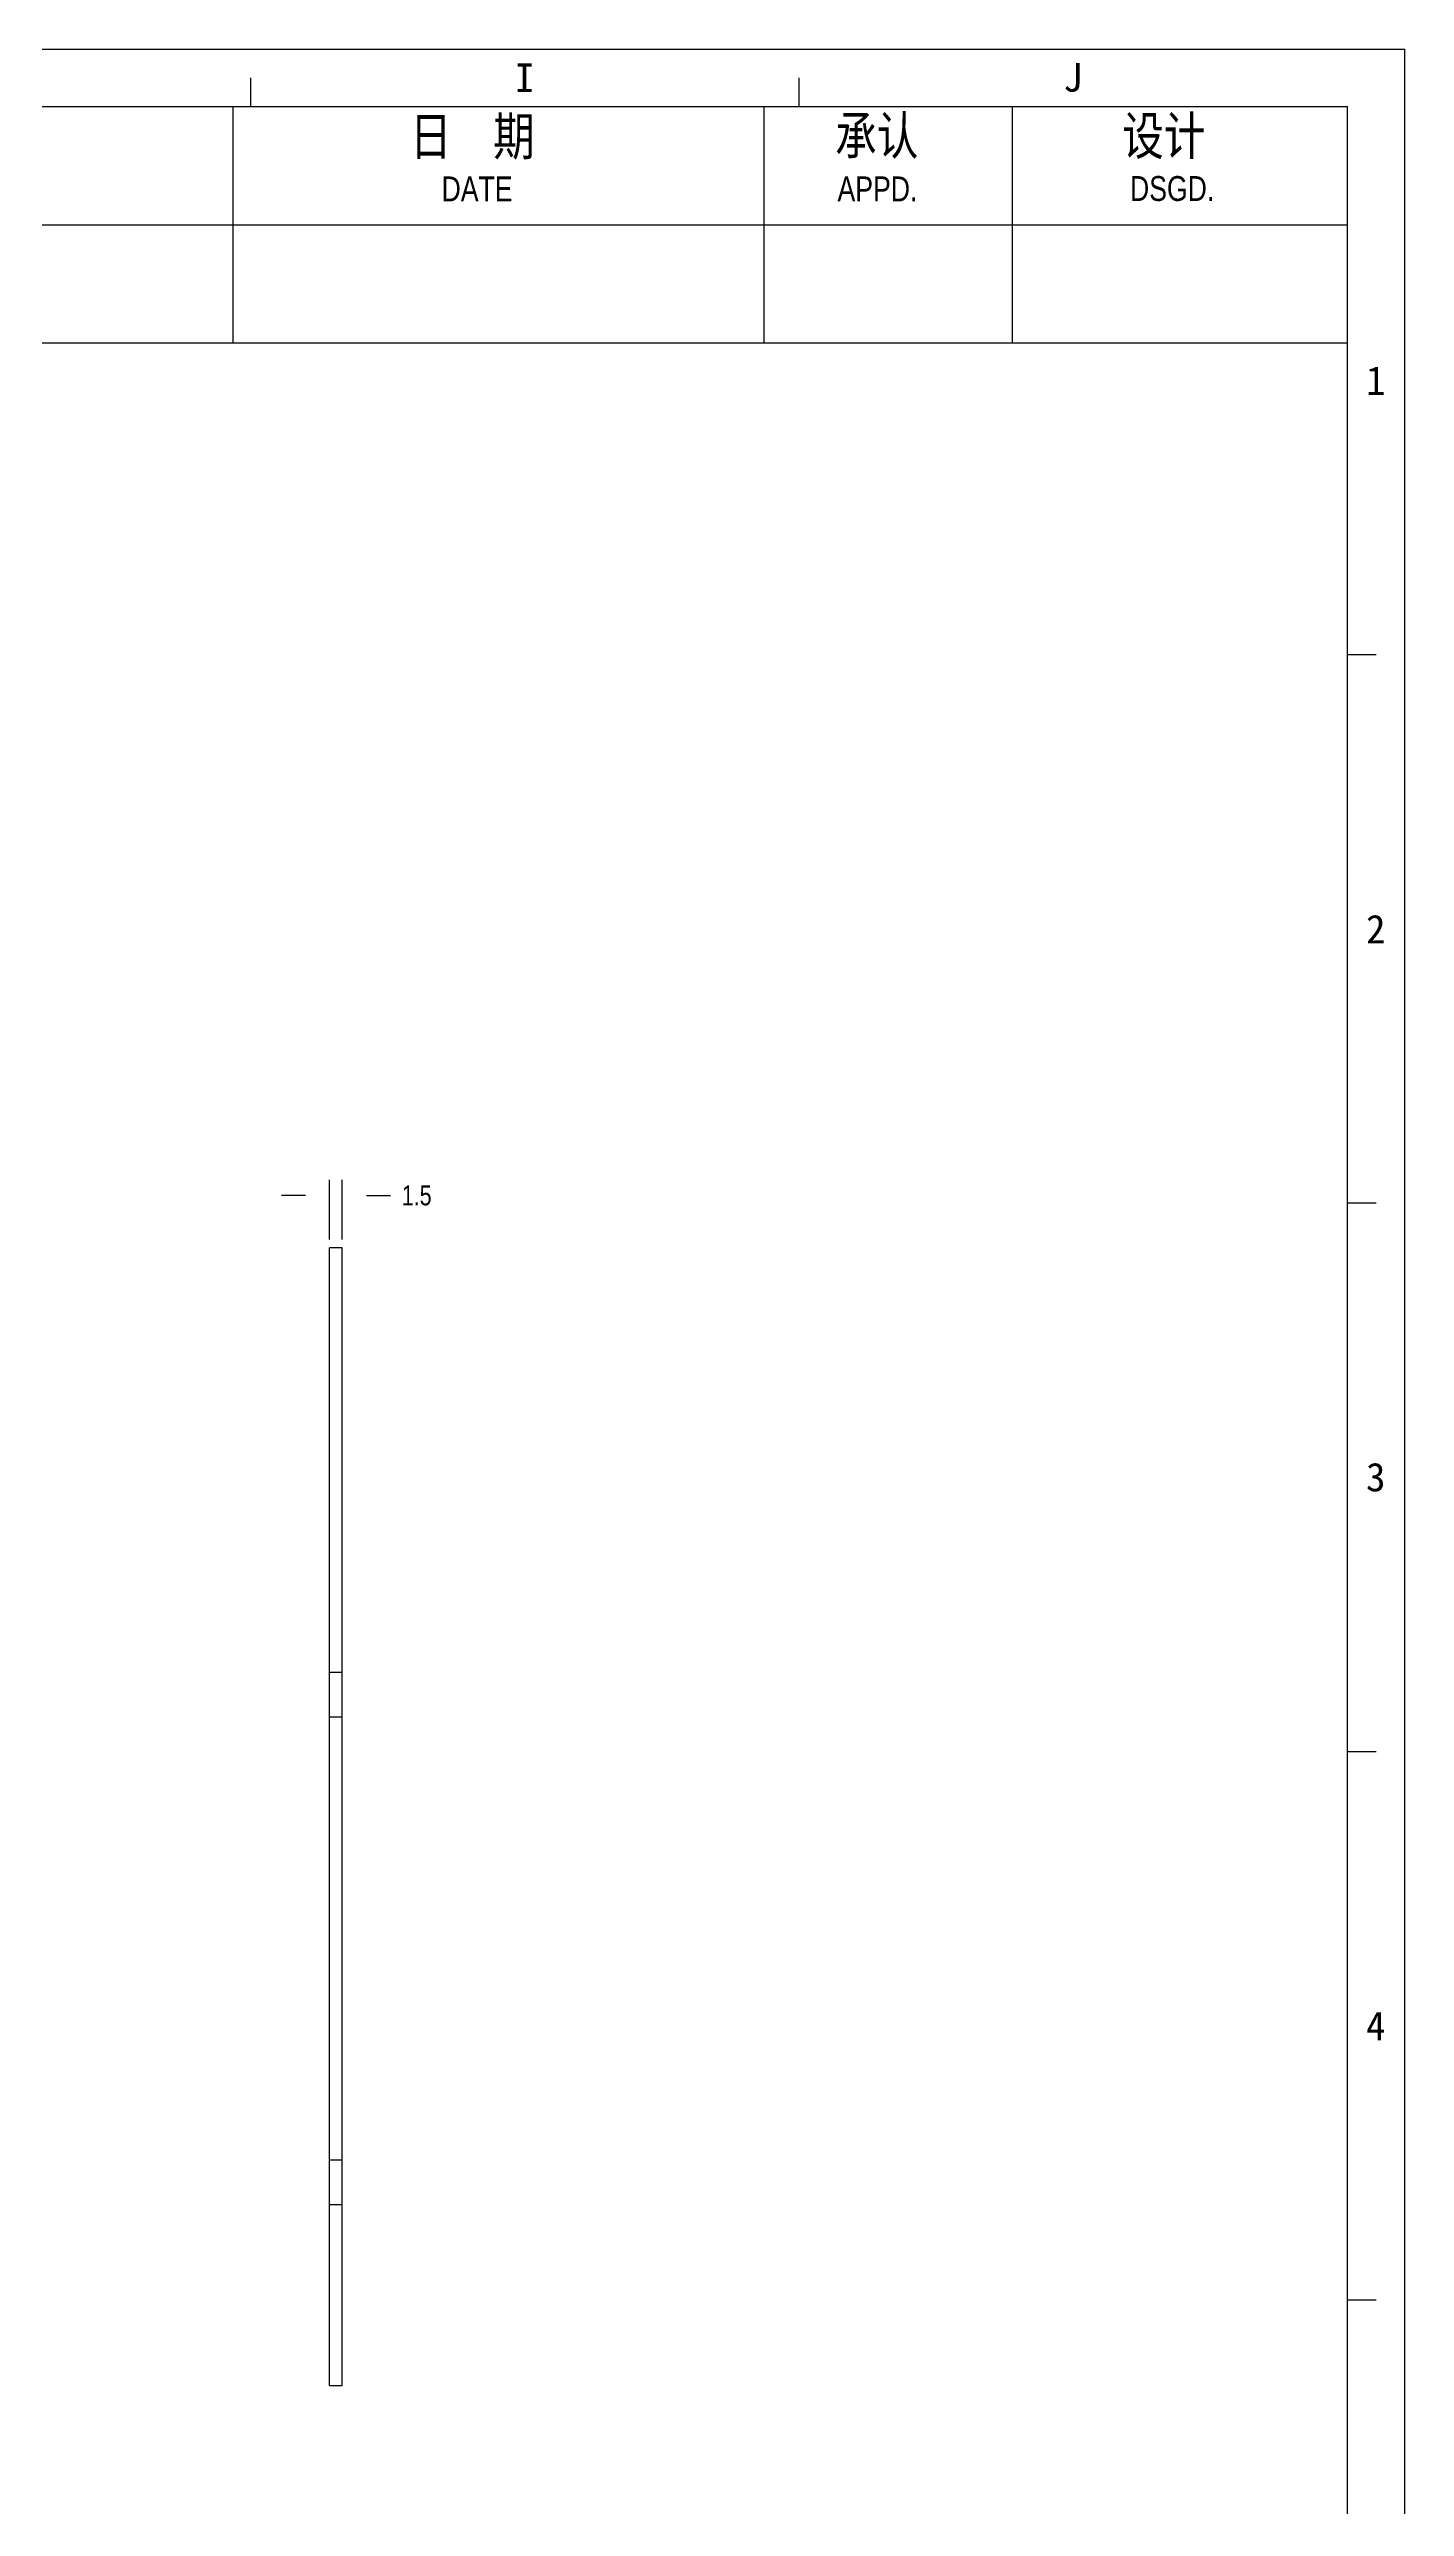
# Model space of a CAD drawing. Header units: millimetres. Extents: x -710 to -53, y 215 to 679.
# Drawn here: x -212.2 to -53.3, y 390.5 to 678.6 of the extents above; entities that cross this region are included whole.
import ezdxf

# ---------------------------------------------------------------- set-up
doc = ezdxf.new("R2010")
doc.units = ezdxf.units.MM
doc.header["$MEASUREMENT"] = 0
doc.layers.get('0').update_dxf_attribs({"lineweight": 0})
doc.layers.add('BORDER', color=7, linetype='Continuous', lineweight=0)

# ---------------------------------------------------------------- blocks, each defined once
blk = doc.blocks.new('Block_3')
at = {"color": 18, "lineweight": 25, "true_color": 0x000000}
for p, q in [((-179.34, 539.05), (-179.34, 546.08)), ((-177.84, 539.05), (-177.84, 546.08)), ((-182.15, 544.21), (-184.96, 544.21)), ((-175.02, 544.21), (-172.21, 544.21))]:
    blk.add_line(p, q, dxfattribs=at)
at = {"insert": (-170.86, 543.04), "char_height": 0.2, "attachment_point": 7}
blk.add_mtext('\\C18;\\c0;\\FMyriad Pro|b0|i0|c1;\\H2.343751;\\W0.800000;1.5', dxfattribs=at)

msp = doc.modelspace()

# ---------------------------------------------------------------- linework, layer by layer
at = {"color": 253, "lineweight": 25, "true_color": 0xadadad}
for p, q in [((-190.64, 644.17), (-190.64, 671.9)), ((-128.44, 671.9), (-128.44, 644.17)), ((-99.28, 644.17), (-99.28, 671.9)), ((-371.01, 658.01), (-59.98, 658.01)), ((-371.01, 644.17), (-59.98, 644.17))]:
    msp.add_line(p, q, dxfattribs=at)
at = {"color": 18, "lineweight": 25, "true_color": 0x000000}
for p, q in [((-177.84, 538.11), (-179.34, 538.11)), ((-179.34, 404.74), (-179.34, 538.11)), ((-177.84, 404.74), (-177.84, 538.11)), ((-177.84, 488.3), (-179.34, 488.3)), ((-179.34, 483.1), (-177.84, 483.1)), ((-177.84, 431.15), (-179.34, 431.15)), ((-179.34, 425.95), (-177.84, 425.95)), ((-179.34, 404.74), (-177.84, 404.74))]:
    msp.add_line(p, q, dxfattribs=at)
at = {"layer": 'BORDER', "color": 18, "lineweight": 25, "true_color": 0x000000}
for p, q in [((-709.64, 678.62), (-53.27, 678.62)), ((-53.27, 215.11), (-53.27, 678.62)), ((-188.57, 671.9), (-188.57, 675.26)), ((-124.28, 671.9), (-124.28, 675.26)), ((-702.92, 671.9), (-59.98, 671.9)), ((-59.98, 221.82), (-59.98, 671.9)), ((-56.62, 607.61), (-59.98, 607.61)), ((-56.62, 543.31), (-59.98, 543.31)), ((-56.62, 479.02), (-59.98, 479.02)), ((-56.62, 414.73), (-59.98, 414.73))]:
    msp.add_line(p, q, dxfattribs=at)

# ---------------------------------------------------------------- block references
msp.add_blockref('Block_3', (0, 0))

# ---------------------------------------------------------------- texts
at = {"char_height": 0.2, "attachment_point": 7}
for s, insert in [('\\C141;\\c16768895;\\FSimSun|b0|i0|c1;\\H4.470993;\\W0.800000;承认', (-120.07, 665.76)), ('\\C141;\\c16768895;\\FSimSun|b0|i0|c1;\\H4.470993;\\W0.800000;设计', (-86.4, 665.73)), ('\\C141;\\c16768895;\\FSimSun|b0|i0|c1;\\H4.470993;\\W0.800000;日  期', (-169.91, 665.66)), ('\\C18;\\c0;\\FMyriad Pro|b0|i0|c1;\\H2.915866;\\W0.800000;DATE', (-166.2, 660.78)), ('\\C18;\\c0;\\FMyriad Pro|b0|i0|c1;\\H2.915866;\\W0.800000;APPD.', (-119.78, 660.78)), ('\\C18;\\c0;\\FMyriad Pro|b0|i0|c1;\\H2.915866;\\W0.800000;DSGD.', (-85.49, 660.78))]:
    msp.add_mtext(s, dxfattribs=dict(at, insert=insert))
at = {"layer": 'BORDER', "char_height": 0.2, "attachment_point": 7}
for s, insert in [('\\C18;\\c0;\\FSimSun|b0|i0|c1;\\H3.357398;\\W1.000000;I', (-157.62, 673.58)), ('\\C18;\\c0;\\FSimSun|b0|i0|c1;\\H3.357398;\\W1.000000;J', (-93.33, 673.58)), ('\\C18;\\c0;\\FSimSun|b0|i0|c1;\\H3.357398;\\W1.000000;1', (-57.82, 638.08)), ('\\C18;\\c0;\\FSimSun|b0|i0|c1;\\H3.357398;\\W1.000000;2', (-57.82, 573.78)), ('\\C18;\\c0;\\FSimSun|b0|i0|c1;\\H3.357398;\\W1.000000;3', (-57.82, 509.49)), ('\\C18;\\c0;\\FSimSun|b0|i0|c1;\\H3.357398;\\W1.000000;4', (-57.82, 445.19))]:
    msp.add_mtext(s, dxfattribs=dict(at, insert=insert))

doc.saveas('drawing.dxf')
